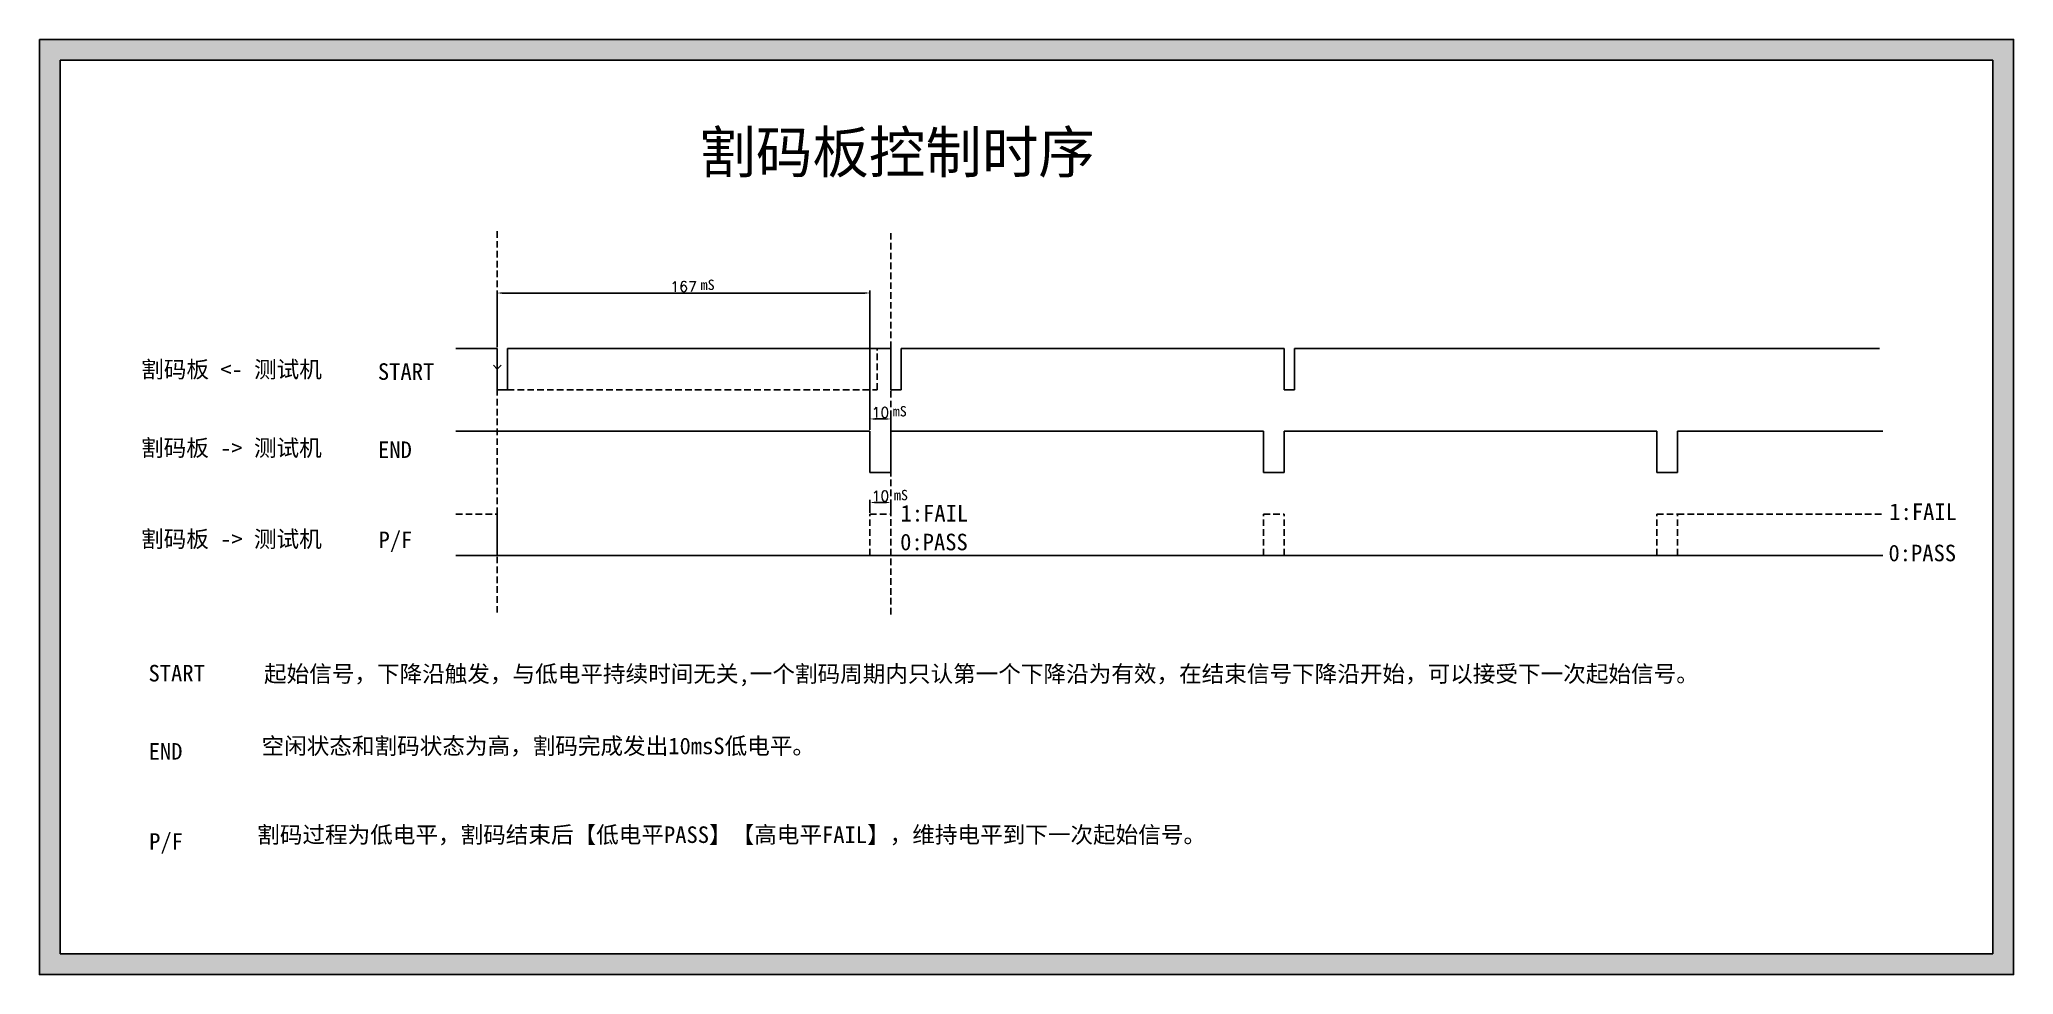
# Model space of a CAD drawing. Header units: millimetres. Extents: x 29 to 983, y 198 to 650.
import ezdxf

# ---------------------------------------------------------------- set-up
doc = ezdxf.new("R2010")
doc.units = ezdxf.units.MM
doc.linetypes.add('HIDDEN2', pattern=[4.7625, 3.175, -1.5875])
doc.styles.get("Standard").update_dxf_attribs({"font": 'txt', "bigfont": 'gbcbig.shx'})
doc.dimstyles.new('ISO-25', dxfattribs={"dimtxt": 5, "dimasz": 2.5, "dimexe": 1.25, "dimexo": 0.625, "dimtad": 1, "dimtxsty": 'Standard', "dimcen": 2.5, "dimadec": 0, "dimazin": 0, "dimtfac": 1, "dimtmove": 0, "dimatfit": 3, "dimfxl": 1, "dimarcsym": 0})

# ---------------------------------------------------------------- blocks, each defined once
blk = doc.blocks.new('*D7')
at = {"color": 0, "lineweight": -2}
for p, q in [((250.51, 501.39), (250.51, 528.75)), ((253.01, 527.5), (428.01, 527.5)), ((430.51, 461.39), (430.51, 528.75))]:
    blk.add_line(p, q, dxfattribs=at)
at = {"color": 0}
for points in [[(253.01, 527.91), (253.01, 527.08), (250.51, 527.5)], [(428.01, 527.91), (428.01, 527.08), (430.51, 527.5)]]:
    blk.add_solid(points, dxfattribs=at)
at = {"layer": 'Defpoints', "color": 0}
for p in [(430.51, 527.5), (250.51, 500.77), (430.51, 460.77)]:
    blk.add_point(p, dxfattribs=at)
at = {"color": 0, "insert": (340.51, 530.62), "char_height": 5, "attachment_point": 5}
blk.add_mtext('167', dxfattribs=at)
blk = doc.blocks.new('*D8')
at = {"color": 0, "lineweight": -2}
for p, q in [((430.51, 461.39), (430.51, 467.94)), ((440.51, 461.39), (440.51, 467.94)), ((433.01, 466.69), (438.01, 466.69))]:
    blk.add_line(p, q, dxfattribs=at)
at = {"color": 0}
for points in [[(433.01, 467.11), (433.01, 466.27), (430.51, 466.69)], [(438.01, 467.11), (438.01, 466.27), (440.51, 466.69)]]:
    blk.add_solid(points, dxfattribs=at)
at = {"layer": 'Defpoints', "color": 0}
for p in [(430.51, 460.77), (440.51, 466.69), (440.51, 460.77)]:
    blk.add_point(p, dxfattribs=at)
at = {"color": 0, "insert": (435.51, 469.82), "char_height": 5, "attachment_point": 5}
blk.add_mtext('10', dxfattribs=at)
blk = doc.blocks.new('*D9')
at = {"color": 0, "lineweight": -2}
for p, q in [((430.51, 421.39), (430.51, 427.62)), ((433.01, 426.37), (438.01, 426.37)), ((440.51, 421.39), (440.51, 427.62))]:
    blk.add_line(p, q, dxfattribs=at)
at = {"color": 0}
for points in [[(433.01, 426.79), (433.01, 425.96), (430.51, 426.37)], [(438.01, 426.79), (438.01, 425.96), (440.51, 426.37)]]:
    blk.add_solid(points, dxfattribs=at)
at = {"layer": 'Defpoints', "color": 0}
for p in [(430.51, 420.77), (440.51, 426.37), (440.51, 420.77)]:
    blk.add_point(p, dxfattribs=at)
at = {"color": 0, "insert": (435.51, 429.5), "char_height": 5, "attachment_point": 5}
blk.add_mtext('10', dxfattribs=at)

msp = doc.modelspace()

# ---------------------------------------------------------------- hatches: boundary and pattern name
at = {"linetype": 'HIDDEN2'}
h = msp.add_hatch(color=256, dxfattribs=at)
h.paths.add_polyline_path([(39.442, 639.901), (972.74, 639.901), (972.74, 208.474), (39.442, 208.474)], flags=16)
h.paths.add_polyline_path([(29.442, 649.901), (982.74, 649.901), (982.74, 198.474), (29.442, 198.474)])

# ---------------------------------------------------------------- linework, layer by layer
at = {"color": 1, "linetype": 'HIDDEN2'}
for p, q in [((250.51, 557.343), (250.51, 372.317)), ((440.51, 372.317), (440.51, 557.306))]:
    msp.add_line(p, q, dxfattribs=at)
for p, q in [((230.51, 500.77), (250.51, 500.77)), ((250.51, 500.77), (250.51, 480.77)), ((255.51, 480.77), (255.51, 500.77)), ((255.51, 500.77), (440.51, 500.77)), ((440.51, 500.77), (440.51, 480.77)), ((445.51, 480.77), (445.51, 500.77)), ((445.51, 500.77), (630.51, 500.77)), ((630.51, 500.77), (630.51, 480.77)), ((635.51, 480.77), (635.51, 500.77)), ((635.51, 500.77), (820.51, 500.77)), ((820.51, 500.77), (917.973, 500.77)), ((250.51, 490.77), (248.676, 492.593)), ((250.51, 490.77), (252.343, 492.593)), ((250.51, 480.77), (255.51, 480.77)), ((440.51, 480.77), (445.51, 480.77)), ((630.51, 480.77), (635.51, 480.77)), ((230.51, 460.77), (430.51, 460.77)), ((430.51, 460.77), (430.51, 440.77)), ((440.51, 440.77), (440.51, 460.77)), ((440.51, 460.77), (620.51, 460.77)), ((620.51, 460.77), (620.51, 440.77)), ((630.51, 440.77), (630.51, 460.77)), ((630.51, 460.77), (810.51, 460.77)), ((810.51, 460.77), (810.51, 440.77)), ((820.51, 440.77), (820.51, 460.77)), ((820.51, 460.77), (919.663, 460.77)), ((430.51, 440.77), (440.51, 440.77)), ((620.51, 440.77), (630.51, 440.77)), ((810.51, 440.77), (820.51, 440.77)), ((250.51, 400.77), (230.51, 400.77)), ((250.51, 400.77), (430.51, 400.77)), ((430.51, 400.77), (440.51, 400.77)), ((440.51, 400.77), (620.51, 400.77)), ((620.51, 400.77), (630.51, 400.77)), ((630.51, 400.77), (810.51, 400.77)), ((810.51, 400.77), (820.51, 400.77)), ((820.51, 400.77), (919.663, 400.77))]:
    msp.add_line(p, q)
at = {"linetype": 'HIDDEN2'}
for p, q in [((434.051, 480.77), (434.051, 500.77)), ((255.51, 480.77), (434.051, 480.77)), ((230.51, 420.77), (250.51, 420.77)), ((250.51, 420.77), (250.51, 400.77)), ((430.51, 400.77), (430.51, 420.77)), ((430.51, 420.77), (440.51, 420.77)), ((440.51, 400.77), (440.51, 420.77)), ((620.51, 400.77), (620.51, 420.77)), ((620.51, 420.77), (630.51, 420.77)), ((630.51, 400.77), (630.51, 420.77)), ((810.51, 400.77), (810.51, 420.77)), ((810.51, 420.77), (820.51, 420.77)), ((820.51, 400.77), (820.51, 420.77)), ((820.51, 420.77), (919.663, 420.77))]:
    msp.add_line(p, q, dxfattribs=at)
for points in [[(29.442, 649.901), (982.74, 649.901), (982.74, 198.474), (29.442, 198.474)], [(39.442, 639.901), (972.74, 639.901), (972.74, 208.474), (39.442, 208.474)]]:
    msp.add_lwpolyline(points, close=True)

# ---------------------------------------------------------------- texts
at = {"attachment_point": 1}
for s, insert, char_height, width in [('{\\fSimHei|b0|i0|c134|p49;割码板控制时序}', (348.132, 605.486), 20, 291.76517), ('{\\fSimHei|b0|i0|c134|p49;割码板 <- 测试机}', (78.581, 494.624), 8, 103.98148), ('{\\fSimHei|b0|i0|c134|p49;START}', (192.882, 493.579), 8, 25.52677), ('{\\fSimHei|b0|i0|c134|p49;割码板 -> 测试机}', (78.494, 456.73), 8, 103.98148), ('{\\fSimHei|b0|i0|c134|p49;END}', (192.963, 455.829), 8, 25.52677), ('{\\fSimHei|b0|i0|c134|p49;1:FAIL}', (445.264, 425.172), 8, 25.52677), ('{\\fSimHei|b0|i0|c134|p49;1:FAIL}', (922.743, 425.93), 8, 25.52677), ('{\\fSimHei|b0|i0|c134|p49;割码板 -> 测试机}', (78.512, 412.742), 8, 103.98148), ('{\\fSimHei|b0|i0|c134|p49;P/F}', (193.184, 412.331), 8, 25.52677), ('{\\fSimHei|b0|i0|c134|p49;0:PASS}', (445.075, 411.292), 8, 25.52677), ('{\\fSimHei|b0|i0|c134|p49;0:PASS}', (922.353, 405.983), 8, 25.52677), ('{\\fSimHei|b0|i0|c134|p49;START}', (82.095, 347.953), 8, 25.52677), ('{\\fSimHei|b0|i0|c134|p49;起始信号，下降沿触发，与低电平持续时间无关,一个割码周期内只认第一个下降沿为有效，在结束信号下降沿开始，可以接受下一次起始信号。}', (137.857, 347.659), 8, 766.86312), ('{\\fSimHei|b0|i0|c134|p49;END}', (82.176, 310.203), 8, 25.52677), ('{\\fSimHei|b0|i0|c134|p49;空闲状态和割码状态为高，割码完成发出10msS低电平。}', (136.681, 312.833), 8, 300.59976), ('{\\fSimHei|b0|i0|c134|p49;P/F}', (82.397, 266.705), 8, 25.52677), ('{\\fSimHei|b0|i0|c134|p49;割码过程为低电平，割码结束后【低电平PASS】【高电平FAIL】，维持电平到下一次起始信号。}', (134.593, 269.982), 8, 484.29336)]:
    msp.add_mtext(s, dxfattribs=dict(at, insert=insert, char_height=char_height, width=width))
at = {"color": 5, "char_height": 5, "width": 25.52677, "attachment_point": 1}
for insert in [(348.694, 533.96), (441.475, 472.909), (442.029, 432.452)]:
    msp.add_mtext('{\\fSimHei|b0|i0|c134|p49;mS}', dxfattribs=dict(at, insert=insert))

# ---------------------------------------------------------------- dimensions: what is measured, and where the dimension line sits
at = {"color": 5}
dim = msp.add_linear_dim(base=(430.51, 527.496), p1=(250.51, 500.77), p2=(430.51, 460.77), text='167', dimstyle='ISO-25', dxfattribs=at)
dim.commit()
dim.dimension.update_dxf_attribs({"geometry": '*D7', "text_midpoint": (340.51, 527.496), "dimtype": 160})
for base, p1, p2, picture, middle in [((440.51, 466.691), (430.51, 460.77), (440.51, 460.77), '*D8', (435.51, 469.816)), ((440.51, 426.373), (430.51, 420.77), (440.51, 420.77), '*D9', (435.51, 429.498))]:
    dim = msp.add_linear_dim(base=base, p1=p1, p2=p2, dimstyle='ISO-25', dxfattribs=at)
    dim.commit()
    dim.dimension.update_dxf_attribs({"geometry": picture, "text_midpoint": middle})

doc.saveas('drawing.dxf')
